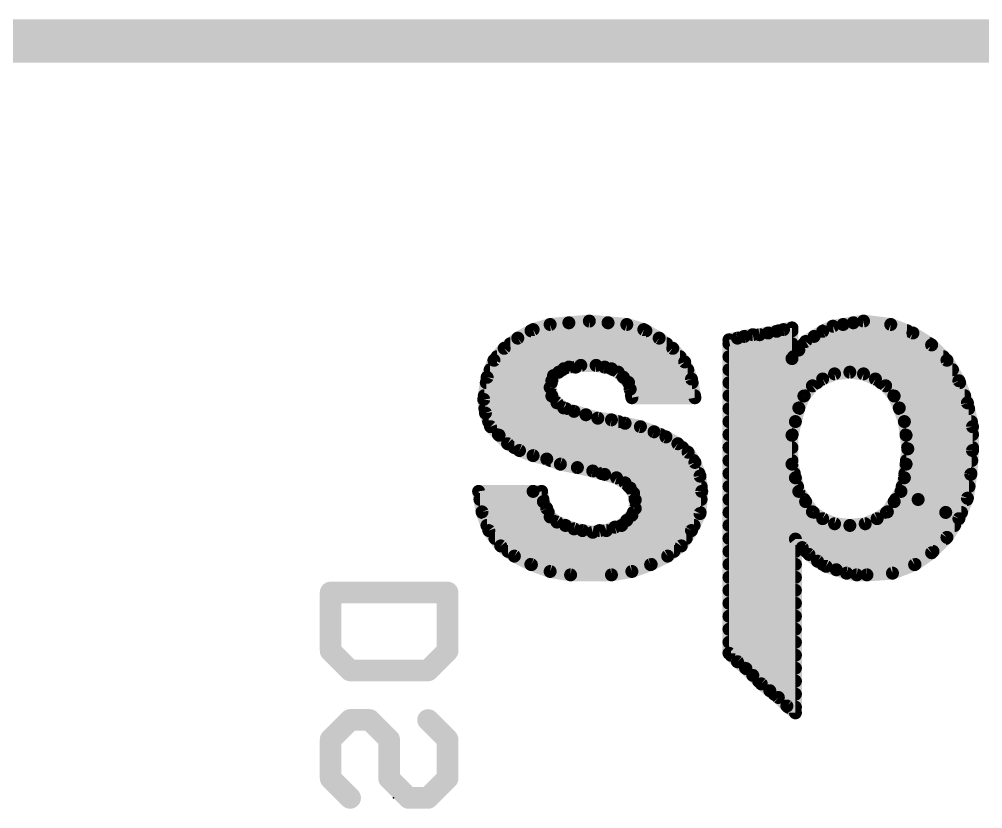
# Model space of a CAD drawing. Extents: x -37 to 70, y -9 to 26.
# Drawn here: x 30.19 to 35.85, y 20.89 to 25.53 of the extents above; entities that cross this region are included whole.
import ezdxf

# ---------------------------------------------------------------- set-up
doc = ezdxf.new("R2010")
doc.units = 0
for name, color, linetype in [('1', 12, 'CONTINUOUS'), ('16', 132, 'CONTINUOUS'), ('20', 53, 'CONTINUOUS'), ('21', 41, 'CONTINUOUS'), ('22', 40, 'CONTINUOUS'), ('23', 53, 'CONTINUOUS')]:
    doc.layers.add(name, color=color, linetype=linetype)

msp = doc.modelspace()

# ---------------------------------------------------------------- linework, layer by layer
at = {"layer": '1', "const_width": 0.254}
msp.add_lwpolyline([(0, 25.4), (44.45, 25.4)], dxfattribs=at)
at = {"layer": '16', "const_width": 0.254}
msp.add_lwpolyline([(0, 25.4), (44.45, 25.4)], dxfattribs=at)
at = {"layer": '20', "const_width": 0.2032}
msp.add_lwpolyline([(0, 25.4), (44.45, 25.4)], dxfattribs=at)
at = {"layer": '21', "const_width": 0.0762}
for points in [[(33.205, 23.705), (33.305, 23.735)], [(33.305, 23.735), (33.415, 23.745)], [(33.415, 23.745), (33.535, 23.755)], [(33.535, 23.755), (33.645, 23.745)], [(33.645, 23.745), (33.755, 23.735)], [(33.755, 23.735), (33.855, 23.705)], [(34.905, 23.695), (34.965, 23.725)], [(34.965, 23.725), (35.025, 23.735)], [(35.025, 23.735), (35.085, 23.745)], [(35.085, 23.745), (35.145, 23.755)], [(35.145, 23.755), (35.305, 23.735)], [(35.305, 23.735), (35.435, 23.685)], [(33.115, 23.655), (33.205, 23.705)], [(33.1928, 23.6982), (33.8672, 23.6982)], [(33.855, 23.705), (33.945, 23.655)], [(34.445, 23.665), (34.495, 23.675)], [(34.495, 23.675), (34.535, 23.675)], [(34.535, 23.675), (34.585, 23.685)], [(34.585, 23.685), (34.635, 23.695)], [(34.635, 23.695), (34.675, 23.705)], [(34.6478, 23.6982), (34.725, 23.6982)], [(34.675, 23.705), (34.725, 23.715)], [(34.725, 23.715), (34.725, 23.535)], [(34.855, 23.665), (34.905, 23.695)], [(34.9114, 23.6982), (35.4007, 23.6982)], [(35.435, 23.685), (35.545, 23.615)], [(33.035, 23.595), (33.115, 23.655)], [(33.071, 23.622), (33.989, 23.622)], [(33.945, 23.655), (34.025, 23.595)], [(34.355, 23.645), (34.405, 23.655)], [(34.355, 21.805), (34.355, 23.645)], [(34.355, 23.622), (34.725, 23.622)], [(34.405, 23.655), (34.445, 23.665)], [(34.765, 23.585), (34.805, 23.635)], [(34.7946, 23.622), (35.534, 23.622)], [(34.805, 23.635), (34.855, 23.665)], [(35.545, 23.615), (35.635, 23.525)], [(32.975, 23.525), (33.035, 23.595)], [(34.025, 23.595), (34.095, 23.515)], [(34.725, 23.535), (34.765, 23.585)], [(32.935, 23.425), (32.975, 23.525)], [(32.9928, 23.5458), (34.068, 23.5458)], [(34.095, 23.515), (34.135, 23.415)], [(34.355, 23.5458), (34.725, 23.5458)], [(34.7336, 23.5458), (35.6142, 23.5458)], [(35.635, 23.525), (35.705, 23.405)], [(32.9528, 23.4696), (33.3769, 23.4696)], [(33.355, 23.455), (33.325, 23.435)], [(33.385, 23.475), (33.355, 23.455)], [(33.415, 23.485), (33.385, 23.475)], [(33.455, 23.485), (33.415, 23.485)], [(33.485, 23.495), (33.455, 23.485)], [(33.575, 23.495), (33.485, 23.495)], [(33.625, 23.485), (33.575, 23.495)], [(33.665, 23.475), (33.625, 23.485)], [(33.705, 23.455), (33.665, 23.475)], [(33.6758, 23.4696), (34.1132, 23.4696)], [(33.735, 23.425), (33.705, 23.455)], [(34.355, 23.4696), (35.6673, 23.4696)], [(34.975, 23.445), (34.905, 23.415)], [(35.065, 23.455), (34.975, 23.445)], [(35.145, 23.445), (35.065, 23.455)], [(35.215, 23.415), (35.145, 23.445)], [(32.915, 23.295), (32.935, 23.425)], [(32.9301, 23.3934), (33.3121, 23.3934)], [(33.315, 23.405), (33.305, 23.365)], [(33.325, 23.435), (33.315, 23.405)], [(33.765, 23.395), (33.735, 23.425)], [(33.775, 23.355), (33.765, 23.395)], [(33.7654, 23.3934), (34.1389, 23.3934)], [(34.135, 23.415), (34.155, 23.305)], [(34.355, 23.3934), (34.8726, 23.3934)], [(34.905, 23.415), (34.845, 23.375)], [(35.275, 23.375), (35.215, 23.415)], [(35.2474, 23.3934), (35.7095, 23.3934)], [(35.705, 23.405), (35.755, 23.275)], [(33.305, 23.365), (33.315, 23.315)], [(33.785, 23.305), (33.775, 23.355)], [(34.845, 23.375), (34.795, 23.315)], [(35.325, 23.315), (35.275, 23.375)], [(32.925, 23.215), (32.915, 23.295)], [(32.9184, 23.3172), (33.3146, 23.3172)], [(33.315, 23.315), (33.345, 23.275)], [(33.345, 23.275), (33.385, 23.245)], [(33.7826, 23.3172), (34.1528, 23.3172)], [(34.155, 23.305), (33.785, 23.305)], [(34.355, 23.3172), (34.7968, 23.3172)], [(34.795, 23.315), (34.765, 23.245)], [(35.3232, 23.3172), (35.7388, 23.3172)], [(35.355, 23.245), (35.325, 23.315)], [(35.755, 23.275), (35.785, 23.135)], [(32.9218, 23.241), (33.397, 23.241)], [(32.955, 23.135), (32.925, 23.215)], [(33.385, 23.245), (33.445, 23.225)], [(33.445, 23.225), (33.515, 23.205)], [(34.355, 23.241), (34.764, 23.241)], [(34.765, 23.245), (34.745, 23.165)], [(35.385, 23.165), (35.355, 23.245)], [(35.3565, 23.241), (35.7623, 23.241)], [(32.9438, 23.1648), (33.7058, 23.1648)], [(33.515, 23.205), (33.585, 23.185)], [(33.585, 23.185), (33.665, 23.175)], [(33.665, 23.175), (33.745, 23.155)], [(34.355, 23.1648), (34.745, 23.1648)], [(34.745, 23.165), (34.725, 23.085)], [(35.395, 23.085), (35.385, 23.165)], [(35.385, 23.1648), (35.7786, 23.1648)], [(33.005, 23.085), (32.955, 23.135)], [(33.745, 23.155), (33.835, 23.135)], [(33.835, 23.135), (33.915, 23.105)], [(33.915, 23.105), (33.985, 23.075)], [(35.785, 23.135), (35.785, 22.995)], [(33.0014, 23.0886), (33.9533, 23.0886)], [(33.055, 23.035), (33.005, 23.085)], [(33.985, 23.075), (34.055, 23.035)], [(34.355, 23.0886), (34.7259, 23.0886)], [(34.725, 23.085), (34.725, 22.915)], [(35.3946, 23.0886), (35.785, 23.0886)], [(35.405, 23.005), (35.395, 23.085)], [(33.125, 22.995), (33.055, 23.035)], [(33.0945, 23.0124), (34.0821, 23.0124)], [(33.205, 22.965), (33.125, 22.995)], [(34.055, 23.035), (34.115, 22.985)], [(34.355, 23.0124), (34.725, 23.0124)], [(35.395, 22.915), (35.405, 23.005)], [(35.4041, 23.0124), (35.785, 23.0124)], [(35.405, 23.005), (35.785, 22.995)], [(35.785, 22.995), (35.405, 23.005)], [(35.785, 22.995), (35.775, 22.855)], [(33.285, 22.945), (33.205, 22.965)], [(33.365, 22.915), (33.285, 22.945)], [(33.3085, 22.9362), (34.1475, 22.9362)], [(34.115, 22.985), (34.155, 22.925)], [(34.355, 22.9362), (34.725, 22.9362)], [(35.3974, 22.9362), (35.7808, 22.9362)], [(33.465, 22.895), (33.365, 22.915)], [(33.555, 22.875), (33.465, 22.895)], [(33.625, 22.855), (33.555, 22.875)], [(34.155, 22.925), (34.185, 22.845)], [(34.725, 22.915), (34.745, 22.835)], [(35.385, 22.835), (35.395, 22.915)], [(33.6075, 22.86), (34.1794, 22.86)], [(33.695, 22.835), (33.625, 22.855)], [(33.745, 22.805), (33.695, 22.835)], [(34.185, 22.845), (34.195, 22.755)], [(34.355, 22.86), (34.7388, 22.86)], [(34.745, 22.835), (34.765, 22.755)], [(35.365, 22.755), (35.385, 22.835)], [(35.3881, 22.86), (35.7754, 22.86)], [(35.775, 22.855), (35.755, 22.715)], [(33.775, 22.775), (33.745, 22.805)], [(33.7662, 22.7838), (34.1918, 22.7838)], [(33.795, 22.745), (33.775, 22.775)], [(34.355, 22.7838), (34.7578, 22.7838)], [(35.3722, 22.7838), (35.7648, 22.7838)], [(32.905, 22.635), (32.885, 22.755)], [(32.885, 22.755), (33.205, 22.755)], [(32.8929, 22.7076), (33.2629, 22.7076)], [(33.205, 22.755), (33.255, 22.755)], [(33.255, 22.755), (33.265, 22.695)], [(33.805, 22.705), (33.795, 22.745)], [(33.8043, 22.7076), (34.1914, 22.7076)], [(33.805, 22.655), (33.805, 22.705)], [(34.195, 22.755), (34.185, 22.625)], [(34.355, 22.7076), (34.7966, 22.7076)], [(34.765, 22.755), (34.805, 22.695)], [(35.325, 22.695), (35.365, 22.755)], [(35.3334, 22.7076), (35.4657, 22.7076)], [(35.705, 22.595), (35.365, 22.755)], [(35.365, 22.755), (35.705, 22.595)], [(35.4657, 22.7076), (35.7519, 22.7076)], [(35.755, 22.715), (35.705, 22.595)], [(33.265, 22.695), (33.285, 22.655)], [(33.285, 22.655), (33.305, 22.605)], [(33.785, 22.615), (33.805, 22.655)], [(34.805, 22.695), (34.845, 22.635)], [(35.285, 22.635), (35.325, 22.695)], [(32.945, 22.525), (32.905, 22.635)], [(32.9063, 22.6314), (33.2944, 22.6314)], [(33.305, 22.605), (33.345, 22.575)], [(33.755, 22.585), (33.785, 22.615)], [(33.7932, 22.6314), (34.1855, 22.6314)], [(34.185, 22.625), (34.135, 22.525)], [(34.355, 22.6314), (34.8504, 22.6314)], [(34.845, 22.635), (34.905, 22.595)], [(34.905, 22.595), (34.975, 22.565)], [(35.155, 22.565), (35.225, 22.595)], [(35.225, 22.595), (35.285, 22.635)], [(35.2796, 22.6314), (35.6277, 22.6314)], [(35.6277, 22.6314), (35.7202, 22.6314)], [(35.705, 22.595), (35.635, 22.485)], [(32.934, 22.5552), (33.3945, 22.5552)], [(33.345, 22.575), (33.395, 22.555)], [(33.395, 22.555), (33.445, 22.535)], [(33.445, 22.535), (33.495, 22.525)], [(33.635, 22.525), (33.685, 22.545)], [(33.685, 22.545), (33.725, 22.555)], [(33.725, 22.555), (33.755, 22.585)], [(33.7252, 22.5552), (34.1501, 22.5552)], [(34.355, 22.5552), (35.0632, 22.5552)], [(34.975, 22.565), (35.065, 22.555)], [(35.065, 22.555), (35.155, 22.565)], [(35.0668, 22.5552), (35.6797, 22.5552)], [(33.015, 22.435), (32.945, 22.525)], [(32.9808, 22.479), (34.1043, 22.479)], [(33.495, 22.525), (33.555, 22.515)], [(33.555, 22.515), (33.595, 22.525)], [(33.595, 22.525), (33.635, 22.525)], [(34.135, 22.525), (34.075, 22.435)], [(34.355, 22.479), (35.629, 22.479)], [(35.635, 22.485), (35.545, 22.395)], [(33.095, 22.375), (33.015, 22.435)], [(34.075, 22.435), (33.995, 22.375)], [(34.785, 22.425), (34.745, 22.475)], [(34.745, 22.475), (34.745, 21.455)], [(34.825, 22.385), (34.785, 22.425)], [(33.0579, 22.4028), (34.0321, 22.4028)], [(33.195, 22.325), (33.095, 22.375)], [(33.995, 22.375), (33.895, 22.325)], [(34.355, 22.4028), (34.745, 22.4028)], [(34.8072, 22.4028), (35.5528, 22.4028)], [(34.875, 22.345), (34.825, 22.385)], [(35.545, 22.395), (35.445, 22.325)], [(33.1918, 22.3266), (33.8982, 22.3266)], [(33.305, 22.285), (33.195, 22.325)], [(33.895, 22.325), (33.785, 22.285)], [(34.355, 22.3266), (34.745, 22.3266)], [(34.925, 22.315), (34.875, 22.345)], [(34.9057, 22.3266), (35.4473, 22.3266)], [(34.985, 22.295), (34.925, 22.315)], [(35.445, 22.325), (35.315, 22.275)], [(33.425, 22.265), (33.305, 22.285)], [(33.665, 22.265), (33.425, 22.265)], [(33.785, 22.285), (33.665, 22.265)], [(35.045, 22.275), (34.985, 22.295)], [(35.105, 22.265), (35.045, 22.275)], [(35.165, 22.265), (35.105, 22.265)], [(35.315, 22.275), (35.165, 22.265)], [(34.355, 22.2504), (34.745, 22.2504)], [(34.355, 22.1742), (34.745, 22.1742)], [(34.355, 22.098), (34.745, 22.098)], [(34.355, 22.0218), (34.745, 22.0218)], [(34.355, 21.9456), (34.745, 21.9456)], [(34.355, 21.8694), (34.745, 21.8694)], [(34.405, 21.755), (34.355, 21.805)], [(34.3668, 21.7932), (34.745, 21.7932)], [(34.455, 21.715), (34.405, 21.755)], [(34.4525, 21.717), (34.745, 21.717)], [(34.495, 21.675), (34.455, 21.715)], [(34.545, 21.625), (34.495, 21.675)], [(34.5292, 21.6408), (34.745, 21.6408)], [(34.595, 21.585), (34.545, 21.625)], [(34.645, 21.545), (34.595, 21.585)], [(34.6205, 21.5646), (34.745, 21.5646)], [(34.695, 21.495), (34.645, 21.545)], [(34.745, 21.455), (34.695, 21.495)], [(34.7033, 21.4884), (34.745, 21.4884)]]:
    msp.add_lwpolyline(points, dxfattribs=at)
at = {"layer": '21', "const_width": 0.0381}
for points in [[(33.3033, 23.754, 1), (33.3067, 23.716)], [(33.3105, 23.7168, 1), (33.2995, 23.7532)], [(33.4134, 23.764, 1), (33.4166, 23.726)], [(33.4167, 23.726, 1), (33.4133, 23.764)], [(33.5367, 23.774, 1), (33.5333, 23.736)], [(33.5366, 23.736, 1), (33.5334, 23.774)], [(33.6467, 23.764, 1), (33.6433, 23.726)], [(33.6433, 23.726, 1), (33.6467, 23.764)], [(33.7605, 23.7532, 1), (33.7495, 23.7168)], [(33.7533, 23.716, 1), (33.7567, 23.754)], [(34.9619, 23.7438, 1), (34.9681, 23.7062)], [(34.9735, 23.708, 1), (34.9565, 23.742)], [(35.0219, 23.7538, 1), (35.0281, 23.7162)], [(35.0281, 23.7162, 1), (35.0219, 23.7538)], [(35.0819, 23.7638, 1), (35.0881, 23.7262)], [(35.0881, 23.7262, 1), (35.0819, 23.7638)], [(35.1474, 23.7739, 1), (35.1426, 23.7361)], [(35.1481, 23.7362, 1), (35.1419, 23.7738)], [(35.3118, 23.7528, 1), (35.2982, 23.7172)], [(35.3026, 23.7161, 1), (35.3074, 23.7539)], [(33.1928, 23.7172, 1), (33.1928, 23.6791)], [(33.1995, 23.7232, 1), (33.2105, 23.6868)], [(33.2143, 23.6883, 1), (33.1957, 23.7217)], [(33.8643, 23.7217, 1), (33.8457, 23.6883)], [(33.8495, 23.6868, 1), (33.8605, 23.7232)], [(33.8672, 23.6791, 1), (33.8672, 23.7172)], [(34.495, 23.6941, 1), (34.495, 23.656)], [(34.4987, 23.6563, 1), (34.4913, 23.6937)], [(34.5313, 23.6937, 1), (34.5387, 23.6563)], [(34.535, 23.656, 1), (34.535, 23.6941)], [(34.5813, 23.7037, 1), (34.5887, 23.6663)], [(34.5887, 23.6663, 1), (34.5813, 23.7037)], [(34.6304, 23.7135, 1), (34.6396, 23.6765)], [(34.6478, 23.7172, 1), (34.6478, 23.6791)], [(34.6387, 23.6763, 1), (34.6313, 23.7137)], [(34.6713, 23.7237, 1), (34.6787, 23.6863)], [(34.6796, 23.6865, 1), (34.6704, 23.7235)], [(34.7441, 23.715, 1), (34.706, 23.715)], [(34.7287, 23.6963, 1), (34.7213, 23.7337)], [(34.725, 23.6791, 1), (34.725, 23.7172)], [(34.8965, 23.712, 1), (34.9135, 23.678)], [(34.9114, 23.7172, 1), (34.9114, 23.6791)], [(34.9148, 23.6787, 1), (34.8952, 23.7113)], [(35.4007, 23.6791, 1), (35.4007, 23.7172)], [(35.4452, 23.7011, 1), (35.4248, 23.6689)], [(35.4282, 23.6672, 1), (35.4418, 23.7028)], [(33.071, 23.641, 1), (33.071, 23.6029)], [(33.1057, 23.6717, 1), (33.1243, 23.6383)], [(33.1264, 23.6398, 1), (33.1036, 23.6702)], [(33.9564, 23.6702, 1), (33.9336, 23.6398)], [(33.9357, 23.6383, 1), (33.9543, 23.6717)], [(33.989, 23.6029, 1), (33.989, 23.641)], [(34.3741, 23.645, 1), (34.336, 23.645)], [(34.3513, 23.6637, 1), (34.3587, 23.6263)], [(34.355, 23.641, 1), (34.355, 23.6029)], [(34.4004, 23.6735, 1), (34.4096, 23.6365)], [(34.4087, 23.6363, 1), (34.4013, 23.6737)], [(34.4413, 23.6837, 1), (34.4487, 23.6463)], [(34.4496, 23.6465, 1), (34.4404, 23.6835)], [(34.725, 23.6029, 1), (34.725, 23.641)], [(34.7946, 23.641, 1), (34.7946, 23.6029)], [(34.7952, 23.6513, 1), (34.8148, 23.6187)], [(34.8199, 23.6231, 1), (34.7901, 23.6469)], [(34.8452, 23.6813, 1), (34.8648, 23.6487)], [(34.8648, 23.6487, 1), (34.8452, 23.6813)], [(35.5585, 23.6285, 1), (35.5315, 23.6015)], [(35.534, 23.6029, 1), (35.534, 23.641)], [(35.5348, 23.5989, 1), (35.5552, 23.6311)], [(33.0236, 23.6102, 1), (33.0464, 23.5798)], [(33.0495, 23.5826, 1), (33.0205, 23.6074)], [(34.0393, 23.6075, 1), (34.0107, 23.5825)], [(34.0136, 23.5798, 1), (34.0364, 23.6102)], [(34.7501, 23.5969, 1), (34.7799, 23.5731)], [(34.7799, 23.5731, 1), (34.7501, 23.5969)], [(32.9605, 23.5374, 1), (32.9895, 23.5126)], [(32.9927, 23.5179, 1), (32.9573, 23.5321)], [(32.9928, 23.5648, 1), (32.9928, 23.5267)], [(34.068, 23.5267, 1), (34.068, 23.5648)], [(34.1127, 23.5221, 1), (34.0773, 23.5079)], [(34.0807, 23.5025, 1), (34.1093, 23.5275)], [(34.355, 23.5648, 1), (34.355, 23.5267)], [(34.7101, 23.5469, 1), (34.7399, 23.5231)], [(34.706, 23.535, 1), (34.7441, 23.535)], [(34.7336, 23.5648, 1), (34.7336, 23.5267)], [(34.725, 23.5267, 1), (34.725, 23.5648)], [(35.6142, 23.5267, 1), (35.6142, 23.5648)], [(35.6515, 23.5346, 1), (35.6185, 23.5154)], [(35.6215, 23.5115, 1), (35.6485, 23.5385)], [(32.9528, 23.4886, 1), (32.9528, 23.4505)], [(33.3444, 23.4709, 1), (33.3656, 23.4391)], [(33.3656, 23.4391, 1), (33.3444, 23.4709)], [(33.379, 23.4931, 1), (33.391, 23.4569)], [(33.3956, 23.4591, 1), (33.3744, 23.4909)], [(33.3769, 23.4505, 1), (33.3769, 23.4886)], [(33.415, 23.504, 1), (33.415, 23.4659)], [(33.421, 23.4669, 1), (33.409, 23.5031)], [(33.449, 23.5031, 1), (33.461, 23.4669)], [(33.455, 23.4659, 1), (33.455, 23.504)], [(33.485, 23.5141, 1), (33.485, 23.476)], [(33.491, 23.4769, 1), (33.479, 23.5131)], [(33.5787, 23.5137, 1), (33.5713, 23.4763)], [(33.575, 23.476, 1), (33.575, 23.5141)], [(33.6296, 23.5035, 1), (33.6204, 23.4665)], [(33.6213, 23.4663, 1), (33.6287, 23.5037)], [(33.6735, 23.492, 1), (33.6565, 23.458)], [(33.6758, 23.4886, 1), (33.6758, 23.4505)], [(33.6604, 23.4565, 1), (33.6696, 23.4935)], [(33.7185, 23.4685, 1), (33.6915, 23.4415)], [(33.6965, 23.438, 1), (33.7135, 23.472)], [(34.1132, 23.4505, 1), (34.1132, 23.4886)], [(34.355, 23.4886, 1), (34.355, 23.4505)], [(34.9729, 23.4639, 1), (34.9771, 23.4261)], [(34.9825, 23.4275, 1), (34.9675, 23.4625)], [(35.0674, 23.4739, 1), (35.0626, 23.4361)], [(35.0671, 23.4361, 1), (35.0629, 23.4739)], [(35.1525, 23.4625, 1), (35.1375, 23.4275)], [(35.1426, 23.4261, 1), (35.1474, 23.4639)], [(35.6673, 23.4505, 1), (35.6673, 23.4886)], [(32.9301, 23.4124, 1), (32.9301, 23.3743)], [(32.9173, 23.4321, 1), (32.9527, 23.4179)], [(32.9538, 23.4221, 1), (32.9162, 23.4279)], [(33.2969, 23.411, 1), (33.3331, 23.399)], [(33.3335, 23.4004, 1), (33.2965, 23.4096)], [(33.3144, 23.4509, 1), (33.3356, 23.4191)], [(33.3431, 23.429, 1), (33.3069, 23.441)], [(33.3121, 23.3743, 1), (33.3121, 23.4124)], [(33.7485, 23.4385, 1), (33.7215, 23.4115)], [(33.7215, 23.4115, 1), (33.7485, 23.4385)], [(33.7835, 23.3996, 1), (33.7465, 23.3904)], [(33.7654, 23.4124, 1), (33.7654, 23.3743)], [(33.7515, 23.3815, 1), (33.7785, 23.4085)], [(34.1537, 23.4184, 1), (34.1163, 23.4116)], [(34.1173, 23.4079, 1), (34.1527, 23.4221)], [(34.1389, 23.3743, 1), (34.1389, 23.4124)], [(34.355, 23.4124, 1), (34.355, 23.3743)], [(34.8726, 23.3743, 1), (34.8726, 23.4124)], [(34.8975, 23.4325, 1), (34.9125, 23.3975)], [(34.9156, 23.3991, 1), (34.8944, 23.4309)], [(35.2256, 23.4309, 1), (35.2044, 23.3991)], [(35.2075, 23.3975, 1), (35.2225, 23.4325)], [(35.2474, 23.4124, 1), (35.2474, 23.3743)], [(35.7228, 23.4118, 1), (35.6872, 23.3982)], [(35.6885, 23.3954, 1), (35.7215, 23.4146)], [(35.7095, 23.3743, 1), (35.7095, 23.4124)], [(33.3237, 23.3687, 1), (33.2863, 23.3613)], [(33.2865, 23.3696, 1), (33.3235, 23.3604)], [(33.7937, 23.3587, 1), (33.7563, 23.3513)], [(33.7565, 23.3504, 1), (33.7935, 23.3596)], [(34.8344, 23.3909, 1), (34.8556, 23.3591)], [(34.8596, 23.3628, 1), (34.8304, 23.3872)], [(35.2896, 23.3872, 1), (35.2604, 23.3628)], [(35.2644, 23.3591, 1), (35.2856, 23.3909)], [(32.9339, 23.2974, 1), (32.8961, 23.2926)], [(32.8962, 23.2979, 1), (32.9338, 23.2921)], [(32.9184, 23.3362, 1), (32.9184, 23.2981)], [(33.3302, 23.3264, 1), (33.2998, 23.3036)], [(33.2963, 23.3113, 1), (33.3337, 23.3187)], [(33.3146, 23.2981, 1), (33.3146, 23.3362)], [(33.3564, 23.2902, 1), (33.3336, 23.2598)], [(33.7826, 23.3362, 1), (33.7826, 23.2981)], [(33.785, 23.324, 1), (33.785, 23.2859)], [(33.7663, 23.3013, 1), (33.8037, 23.3087)], [(34.1363, 23.3016, 1), (34.1737, 23.3084)], [(34.1528, 23.2981, 1), (34.1528, 23.3362)], [(34.155, 23.2859, 1), (34.155, 23.324)], [(34.355, 23.3362, 1), (34.355, 23.2981)], [(34.7804, 23.3272, 1), (34.8096, 23.3028)], [(34.8125, 23.3075, 1), (34.7775, 23.3225)], [(34.7968, 23.2981, 1), (34.7968, 23.3362)], [(35.3232, 23.3362, 1), (35.3232, 23.2981)], [(35.3425, 23.3225, 1), (35.3075, 23.3075)], [(35.3104, 23.3028, 1), (35.3396, 23.3272)], [(35.7736, 23.279, 1), (35.7364, 23.271)], [(35.7388, 23.2981, 1), (35.7388, 23.3362)], [(32.9218, 23.26, 1), (32.9218, 23.2219)], [(32.9428, 23.2217, 1), (32.9072, 23.2083)], [(33.3298, 23.2636, 1), (33.3602, 23.2864)], [(33.391, 23.2631, 1), (33.379, 23.2269)], [(33.3736, 23.2298, 1), (33.3964, 23.2602)], [(33.397, 23.2219, 1), (33.397, 23.26)], [(33.4502, 23.2433, 1), (33.4398, 23.2067)], [(33.439, 23.2069, 1), (33.451, 23.2431)], [(34.355, 23.26, 1), (34.355, 23.2219)], [(34.7475, 23.2525, 1), (34.7825, 23.2375)], [(34.7835, 23.2404, 1), (34.7465, 23.2496)], [(34.764, 23.2219, 1), (34.764, 23.26)], [(35.3728, 23.2517, 1), (35.3372, 23.2383)], [(35.3565, 23.26, 1), (35.3565, 23.2219)], [(35.3375, 23.2375, 1), (35.3725, 23.2525)], [(35.7372, 23.2682, 1), (35.7728, 23.2818)], [(35.7623, 23.2219, 1), (35.7623, 23.26)], [(32.9061, 23.2126, 1), (32.9439, 23.2174)], [(32.9438, 23.1838, 1), (32.9438, 23.1457)], [(33.5202, 23.2233, 1), (33.5098, 23.1867)], [(33.5098, 23.1867, 1), (33.5202, 23.2233)], [(33.5874, 23.2039, 1), (33.5826, 23.1661)], [(33.5798, 23.1667, 1), (33.5902, 23.2033)], [(33.6696, 23.1935, 1), (33.6604, 23.1565)], [(33.6626, 23.1561, 1), (33.6674, 23.1939)], [(33.7058, 23.1457, 1), (33.7058, 23.1838)], [(34.355, 23.1838, 1), (34.355, 23.1457)], [(34.7635, 23.1604, 1), (34.7265, 23.1696)], [(34.745, 23.1457, 1), (34.745, 23.1838)], [(35.4039, 23.1674, 1), (35.3661, 23.1626)], [(35.385, 23.1838, 1), (35.385, 23.1457)], [(35.7786, 23.1457, 1), (35.7786, 23.1838)], [(32.9685, 23.1485, 1), (32.9415, 23.1215)], [(32.9372, 23.1283, 1), (32.9728, 23.1417)], [(33.7491, 23.1736, 1), (33.7409, 23.1364)], [(33.7404, 23.1365, 1), (33.7496, 23.1735)], [(33.8417, 23.1528, 1), (33.8283, 23.1172)], [(33.8309, 23.1164, 1), (33.8391, 23.1536)], [(33.9225, 23.1225, 1), (33.9075, 23.0875)], [(33.9083, 23.0872, 1), (33.9217, 23.1228)], [(34.7265, 23.1696, 1), (34.7635, 23.1604)], [(35.3672, 23.1583, 1), (35.4028, 23.1717)], [(35.8041, 23.135, 1), (35.766, 23.135)], [(35.7664, 23.131, 1), (35.8036, 23.139)], [(33.0014, 23.1076, 1), (33.0014, 23.0695)], [(33.0185, 23.0985, 1), (32.9915, 23.0715)], [(32.9915, 23.0715, 1), (33.0185, 23.0985)], [(33.9533, 23.0695, 1), (33.9533, 23.1076)], [(33.9945, 23.0915, 1), (33.9755, 23.0585)], [(33.9775, 23.0575, 1), (33.9925, 23.0925)], [(34.355, 23.1076, 1), (34.355, 23.0695)], [(34.7065, 23.0896, 1), (34.7435, 23.0804)], [(34.7441, 23.085, 1), (34.706, 23.085)], [(34.7259, 23.0695, 1), (34.7259, 23.1076)], [(35.3946, 23.1076, 1), (35.3946, 23.0695)], [(35.4139, 23.0874, 1), (35.3761, 23.0826)], [(35.3761, 23.0826, 1), (35.4139, 23.0874)], [(35.785, 23.0695, 1), (35.785, 23.1076)], [(33.0645, 23.0515, 1), (33.0455, 23.0185)], [(33.0415, 23.0215, 1), (33.0685, 23.0485)], [(33.0945, 23.0314, 1), (33.0945, 22.9933)], [(33.1317, 23.0128, 1), (33.1183, 22.9772)], [(33.1155, 22.9785, 1), (33.1345, 23.0115)], [(34.0672, 23.0496, 1), (34.0428, 23.0204)], [(34.0455, 23.0185, 1), (34.0645, 23.0515)], [(34.0821, 22.9933, 1), (34.0821, 23.0314)], [(34.355, 23.0314, 1), (34.355, 22.9933)], [(34.725, 22.9933, 1), (34.725, 23.0314)], [(35.4041, 23.0314, 1), (35.4041, 22.9933)], [(35.4055, 23.024, 1), (35.4045, 22.986)], [(35.4055, 23.024, 1), (35.4045, 22.986)], [(35.4239, 23.0029, 1), (35.3861, 23.0071)], [(35.3861, 23.0026, 1), (35.4239, 23.0074)], [(35.804, 22.9936, 1), (35.766, 22.9964)], [(35.7845, 22.976, 1), (35.7855, 23.014)], [(35.7845, 22.976, 1), (35.7855, 23.014)], [(35.785, 22.9933, 1), (35.785, 23.0314)], [(33.2096, 22.9835, 1), (33.2004, 22.9465)], [(33.1983, 22.9472, 1), (33.2117, 22.9828)], [(33.2917, 22.9628, 1), (33.2783, 22.9272)], [(33.2804, 22.9265, 1), (33.2896, 22.9635)], [(33.3085, 22.9552, 1), (33.3085, 22.9171)], [(34.1309, 22.9956, 1), (34.0991, 22.9744)], [(34.1028, 22.9704, 1), (34.1272, 22.9996)], [(34.1475, 22.9171, 1), (34.1475, 22.9552)], [(34.355, 22.9552, 1), (34.355, 22.9171)], [(34.725, 22.9171, 1), (34.725, 22.9552)], [(35.3974, 22.9552, 1), (35.3974, 22.9171)], [(35.766, 22.995, 1), (35.8041, 22.995)], [(35.7808, 22.9171, 1), (35.7808, 22.9552)], [(33.3687, 22.9337, 1), (33.3613, 22.8963)], [(33.3583, 22.8972, 1), (33.3717, 22.9328)], [(33.4691, 22.9136, 1), (33.4609, 22.8764)], [(33.4613, 22.8763, 1), (33.4687, 22.9137)], [(33.5602, 22.8933, 1), (33.5498, 22.8567)], [(33.5509, 22.8564, 1), (33.5591, 22.8936)], [(34.1728, 22.9317, 1), (34.1372, 22.9183)], [(34.1391, 22.9144, 1), (34.1709, 22.9356)], [(34.7435, 22.9196, 1), (34.7065, 22.9104)], [(34.706, 22.915, 1), (34.7441, 22.915)], [(35.3761, 22.9171, 1), (35.4139, 22.9129)], [(35.4139, 22.9126, 1), (35.3761, 22.9174)], [(33.6075, 22.879, 1), (33.6075, 22.8409)], [(33.6302, 22.8733, 1), (33.6198, 22.8367)], [(33.6198, 22.8367, 1), (33.6302, 22.8733)], [(33.7048, 22.8513, 1), (33.6852, 22.8187)], [(33.6898, 22.8167, 1), (33.7002, 22.8533)], [(34.2039, 22.8471, 1), (34.1661, 22.8429)], [(34.1672, 22.8383, 1), (34.2028, 22.8517)], [(34.1794, 22.8409, 1), (34.1794, 22.879)], [(34.355, 22.879, 1), (34.355, 22.8409)], [(34.7635, 22.8396, 1), (34.7265, 22.8304)], [(34.7265, 22.8304, 1), (34.7635, 22.8396)], [(34.7388, 22.8409, 1), (34.7388, 22.879)], [(35.3661, 22.8374, 1), (35.4039, 22.8326)], [(35.4035, 22.8304, 1), (35.3665, 22.8396)], [(35.3881, 22.879, 1), (35.3881, 22.8409)], [(35.756, 22.8564, 1), (35.794, 22.8536)], [(35.7939, 22.8523, 1), (35.7561, 22.8577)], [(35.7754, 22.8409, 1), (35.7754, 22.879)], [(33.7585, 22.8185, 1), (33.7315, 22.7915)], [(33.7352, 22.7887, 1), (33.7548, 22.8213)], [(33.7662, 22.8028, 1), (33.7662, 22.7647)], [(33.7909, 22.7856, 1), (33.7591, 22.7644)], [(33.7615, 22.7615, 1), (33.7885, 22.7885)], [(34.1918, 22.7647, 1), (34.1918, 22.8028)], [(34.355, 22.8028, 1), (34.355, 22.7647)], [(34.7578, 22.7647, 1), (34.7578, 22.8028)], [(35.3722, 22.8028, 1), (35.3722, 22.7647)], [(35.7648, 22.7647, 1), (35.7648, 22.8028)], [(32.885, 22.7741, 1), (32.885, 22.736)], [(32.9038, 22.7581, 1), (32.8662, 22.7519)], [(32.8929, 22.7266, 1), (32.8929, 22.6885)], [(33.205, 22.7741, 1), (33.205, 22.736)], [(33.205, 22.736, 1), (33.205, 22.7741)], [(33.2738, 22.7581, 1), (33.2362, 22.7519)], [(33.255, 22.736, 1), (33.255, 22.7741)], [(33.2629, 22.6885, 1), (33.2629, 22.7266)], [(33.8135, 22.7496, 1), (33.7765, 22.7404)], [(33.7791, 22.7344, 1), (33.8109, 22.7556)], [(33.8043, 22.7266, 1), (33.8043, 22.6885)], [(33.824, 22.705, 1), (33.7859, 22.705)], [(34.214, 22.7535, 1), (34.176, 22.7565)], [(34.1761, 22.7529, 1), (34.2139, 22.7571)], [(34.1914, 22.6885, 1), (34.1914, 22.7266)], [(34.355, 22.7266, 1), (34.355, 22.6885)], [(34.7809, 22.7656, 1), (34.7491, 22.7444)], [(34.7465, 22.7504, 1), (34.7835, 22.7596)], [(34.7966, 22.6885, 1), (34.7966, 22.7266)], [(35.3334, 22.7266, 1), (35.3334, 22.6885)], [(35.3731, 22.7722, 1), (35.3569, 22.7378)], [(35.3731, 22.7722, 1), (35.3569, 22.7378)], [(35.3465, 22.7596, 1), (35.3835, 22.7504)], [(35.3809, 22.7444, 1), (35.3491, 22.7656)], [(35.4657, 22.7266, 1), (35.4657, 22.6885)], [(35.4657, 22.6885, 1), (35.4657, 22.7266)], [(35.7726, 22.7077, 1), (35.7374, 22.7223)], [(35.7519, 22.6885, 1), (35.7519, 22.7266)], [(33.282, 22.7035, 1), (33.248, 22.6865)], [(33.2462, 22.6919, 1), (33.2838, 22.6981)], [(33.3027, 22.6621, 1), (33.2673, 22.6479)], [(33.7865, 22.7004, 1), (33.8235, 22.7096)], [(33.822, 22.6465, 1), (33.788, 22.6635)], [(34.8209, 22.7056, 1), (34.7891, 22.6844)], [(34.7891, 22.6844, 1), (34.8209, 22.7056)], [(35.3091, 22.7056, 1), (35.3409, 22.6844)], [(35.3409, 22.6844, 1), (35.3091, 22.7056)], [(35.7361, 22.7177, 1), (35.7739, 22.7123)], [(32.9229, 22.6415, 1), (32.8871, 22.6285)], [(32.8862, 22.6319, 1), (32.9238, 22.6381)], [(32.9063, 22.6505, 1), (32.9063, 22.6124)], [(33.268, 22.6465, 1), (33.302, 22.6635)], [(33.3164, 22.6202, 1), (33.2936, 22.5898)], [(33.2873, 22.5979, 1), (33.3227, 22.6121)], [(33.2944, 22.6124, 1), (33.2944, 22.6505)], [(33.768, 22.6235, 1), (33.802, 22.6065)], [(33.7985, 22.6015, 1), (33.7715, 22.6285)], [(33.7932, 22.6505, 1), (33.7932, 22.6124)], [(33.7859, 22.655, 1), (33.824, 22.655)], [(34.166, 22.6265, 1), (34.204, 22.6235)], [(34.202, 22.6165, 1), (34.168, 22.6335)], [(34.1855, 22.6124, 1), (34.1855, 22.6505)], [(34.355, 22.6505, 1), (34.355, 22.6124)], [(34.8556, 22.6509, 1), (34.8344, 22.6191)], [(34.8291, 22.6244, 1), (34.8609, 22.6456)], [(34.8504, 22.6124, 1), (34.8504, 22.6505)], [(34.9125, 22.6125, 1), (34.8975, 22.5775)], [(34.8944, 22.5791, 1), (34.9156, 22.6109)], [(35.2144, 22.6109, 1), (35.2356, 22.5791)], [(35.2325, 22.5775, 1), (35.2175, 22.6125)], [(35.2796, 22.6505, 1), (35.2796, 22.6124)], [(35.2691, 22.6456, 1), (35.3009, 22.6244)], [(35.2956, 22.6191, 1), (35.2744, 22.6509)], [(35.6277, 22.6505, 1), (35.6277, 22.6124)], [(35.6277, 22.6124, 1), (35.6277, 22.6505)], [(35.7211, 22.5848, 1), (35.6889, 22.6052)], [(35.6969, 22.5778, 1), (35.7131, 22.6122)], [(35.6969, 22.5778, 1), (35.7131, 22.6122)], [(35.7202, 22.6124, 1), (35.7202, 22.6505)], [(32.934, 22.5743, 1), (32.934, 22.5362)], [(33.3521, 22.5927, 1), (33.3379, 22.5573)], [(33.3336, 22.5598, 1), (33.3564, 22.5902)], [(33.4021, 22.5727, 1), (33.3879, 22.5373)], [(33.3879, 22.5373, 1), (33.4021, 22.5727)], [(33.3945, 22.5362, 1), (33.3945, 22.5743)], [(33.4487, 22.5537, 1), (33.4413, 22.5163)], [(33.6804, 22.5635, 1), (33.6896, 22.5265)], [(33.6921, 22.5273, 1), (33.6779, 22.5627)], [(33.7115, 22.5685, 1), (33.7385, 22.5415)], [(33.7252, 22.5743, 1), (33.7252, 22.5362)], [(33.7296, 22.5365, 1), (33.7204, 22.5735)], [(33.7415, 22.5985, 1), (33.7685, 22.5715)], [(33.7685, 22.5715, 1), (33.7415, 22.5985)], [(34.1501, 22.5362, 1), (34.1501, 22.5743)], [(34.355, 22.5743, 1), (34.355, 22.5362)], [(34.9771, 22.5839, 1), (34.9729, 22.5461)], [(34.9675, 22.5475, 1), (34.9825, 22.5825)], [(35.0629, 22.5739, 1), (35.0671, 22.5361)], [(35.0668, 22.5743, 1), (35.0668, 22.5362)], [(35.0629, 22.5361, 1), (35.0671, 22.5739)], [(35.0632, 22.5362, 1), (35.0632, 22.5743)], [(35.1475, 22.5825, 1), (35.1625, 22.5475)], [(35.1571, 22.5461, 1), (35.1529, 22.5839)], [(35.6797, 22.5362, 1), (35.6797, 22.5743)], [(35.6874, 22.6023, 1), (35.7226, 22.5877)], [(32.96, 22.5367, 1), (32.93, 22.5133)], [(32.9271, 22.5185, 1), (32.9629, 22.5315)], [(32.9808, 22.4981, 1), (32.9808, 22.46)], [(33.4379, 22.5173, 1), (33.4521, 22.5527)], [(33.4981, 22.5438, 1), (33.4919, 22.5062)], [(33.4913, 22.5063, 1), (33.4987, 22.5437)], [(33.5504, 22.5335, 1), (33.5596, 22.4965)], [(33.5519, 22.4962, 1), (33.5581, 22.5338)], [(33.595, 22.5441, 1), (33.595, 22.506)], [(33.5996, 22.5065, 1), (33.5904, 22.5435)], [(33.6279, 22.5427, 1), (33.6421, 22.5073)], [(33.635, 22.506, 1), (33.635, 22.5441)], [(34.1043, 22.46, 1), (34.1043, 22.4981)], [(34.118, 22.5335, 1), (34.152, 22.5165)], [(34.1509, 22.5144, 1), (34.1191, 22.5356)], [(34.355, 22.4981, 1), (34.355, 22.46)], [(35.6485, 22.4715, 1), (35.6215, 22.4985)], [(35.629, 22.46, 1), (35.629, 22.4981)], [(33.0264, 22.4502, 1), (33.0036, 22.4198)], [(33, 22.4233, 1), (33.03, 22.4467)], [(34.0591, 22.4456, 1), (34.0909, 22.4244)], [(34.0864, 22.4198, 1), (34.0636, 22.4502)], [(34.7599, 22.4869, 1), (34.7301, 22.4631)], [(34.7641, 22.475, 1), (34.726, 22.475)], [(34.7985, 22.4385, 1), (34.7715, 22.4115)], [(35.6189, 22.4952, 1), (35.6511, 22.4748)], [(33.0579, 22.4219, 1), (33.0579, 22.3838)], [(33.1035, 22.392, 1), (33.0865, 22.358)], [(33.0836, 22.3598, 1), (33.1064, 22.3902)], [(33.9836, 22.3902, 1), (34.0064, 22.3598)], [(34.0035, 22.358, 1), (33.9865, 22.392)], [(34.0321, 22.3838, 1), (34.0321, 22.4219)], [(34.355, 22.4219, 1), (34.355, 22.3838)], [(34.745, 22.3838, 1), (34.745, 22.4219)], [(34.7701, 22.4131, 1), (34.7999, 22.4369)], [(34.8072, 22.4219, 1), (34.8072, 22.3838)], [(34.8369, 22.3999, 1), (34.8131, 22.3701)], [(34.8115, 22.3715, 1), (34.8385, 22.3985)], [(35.5315, 22.4085, 1), (35.5585, 22.3815)], [(35.5559, 22.3794, 1), (35.5341, 22.4106)], [(35.5528, 22.3838, 1), (35.5528, 22.4219)], [(33.1918, 22.3457, 1), (33.1918, 22.3076)], [(33.2015, 22.3429, 1), (33.1885, 22.3071)], [(33.1865, 22.308, 1), (33.2035, 22.342)], [(33.8865, 22.342, 1), (33.9035, 22.308)], [(33.9015, 22.3071, 1), (33.8885, 22.3429)], [(33.8982, 22.3076, 1), (33.8982, 22.3457)], [(34.355, 22.3457, 1), (34.355, 22.3076)], [(34.745, 22.3076, 1), (34.745, 22.3457)], [(34.8848, 22.3613, 1), (34.8652, 22.3287)], [(34.8631, 22.3301, 1), (34.8869, 22.3599)], [(34.9057, 22.3457, 1), (34.9057, 22.3076)], [(34.931, 22.3331, 1), (34.919, 22.2969)], [(34.9152, 22.2987, 1), (34.9348, 22.3313)], [(35.4341, 22.3406, 1), (35.4559, 22.3094)], [(35.4518, 22.3072, 1), (35.4382, 22.3428)], [(35.4473, 22.3076, 1), (35.4473, 22.3457)], [(33.3081, 22.3038, 1), (33.3019, 22.2662)], [(33.2985, 22.2671, 1), (33.3115, 22.3029)], [(33.425, 22.2841, 1), (33.425, 22.246)], [(33.4219, 22.2462, 1), (33.4281, 22.2838)], [(33.6619, 22.2838, 1), (33.6681, 22.2462)], [(33.665, 22.246, 1), (33.665, 22.2841)], [(33.7785, 22.3029, 1), (33.7915, 22.2671)], [(33.7881, 22.2662, 1), (33.7819, 22.3038)], [(34.991, 22.3131, 1), (34.979, 22.2769)], [(34.979, 22.2769, 1), (34.991, 22.3131)], [(35.0481, 22.2938, 1), (35.0419, 22.2562)], [(35.039, 22.2569, 1), (35.051, 22.2931)], [(35.105, 22.2841, 1), (35.105, 22.246)], [(35.1019, 22.2462, 1), (35.1081, 22.2838)], [(35.1637, 22.284, 1), (35.1663, 22.246)], [(35.165, 22.246, 1), (35.165, 22.2841)], [(35.3082, 22.2928, 1), (35.3218, 22.2572)], [(35.3163, 22.256, 1), (35.3137, 22.294)], [(34.355, 22.2695, 1), (34.355, 22.2314)], [(34.745, 22.2314, 1), (34.745, 22.2695)], [(34.355, 22.1933, 1), (34.355, 22.1552)], [(34.745, 22.1552, 1), (34.745, 22.1933)], [(34.355, 22.1171, 1), (34.355, 22.079)], [(34.745, 22.079, 1), (34.745, 22.1171)], [(34.355, 22.0409, 1), (34.355, 22.0028)], [(34.745, 22.0028, 1), (34.745, 22.0409)], [(34.355, 21.9647, 1), (34.355, 21.9266)], [(34.745, 21.9266, 1), (34.745, 21.9647)], [(34.355, 21.8885, 1), (34.355, 21.8504)], [(34.745, 21.8504, 1), (34.745, 21.8885)], [(34.3685, 21.8185, 1), (34.3415, 21.7915)], [(34.336, 21.805, 1), (34.3741, 21.805)], [(34.3668, 21.8123, 1), (34.3668, 21.7742)], [(34.4169, 21.7699, 1), (34.3931, 21.7401)], [(34.3915, 21.7415, 1), (34.4185, 21.7685)], [(34.745, 21.7742, 1), (34.745, 21.8123)], [(34.4525, 21.7361, 1), (34.4525, 21.698)], [(34.4685, 21.7285, 1), (34.4415, 21.7015)], [(34.4431, 21.7001, 1), (34.4669, 21.7299)], [(34.745, 21.698, 1), (34.745, 21.7361)], [(34.5085, 21.6885, 1), (34.4815, 21.6615)], [(34.4815, 21.6615, 1), (34.5085, 21.6885)], [(34.5292, 21.6599, 1), (34.5292, 21.6218)], [(34.745, 21.6218, 1), (34.745, 21.6599)], [(34.5569, 21.6399, 1), (34.5331, 21.6101)], [(34.5315, 21.6115, 1), (34.5585, 21.6385)], [(34.6069, 21.5999, 1), (34.5831, 21.5701)], [(34.5831, 21.5701, 1), (34.6069, 21.5999)], [(34.6205, 21.5837, 1), (34.6205, 21.5456)], [(34.6585, 21.5585, 1), (34.6315, 21.5315)], [(34.6331, 21.5301, 1), (34.6569, 21.5599)], [(34.745, 21.5456, 1), (34.745, 21.5837)], [(34.7069, 21.5099, 1), (34.6831, 21.4801)], [(34.6815, 21.4815, 1), (34.7085, 21.5085)], [(34.7033, 21.5075, 1), (34.7033, 21.4694)], [(34.745, 21.4694, 1), (34.745, 21.5075)], [(34.726, 21.455, 1), (34.7641, 21.455)], [(34.7331, 21.4401, 1), (34.7569, 21.4699)]]:
    msp.add_lwpolyline(points, format="xyb", dxfattribs=at)
at = {"layer": '22', "const_width": 0.127}
for points in [[(32.0161, 22.1615), (32.7025, 22.1615)], [(32.0161, 21.8183), (32.0161, 22.1615)], [(32.7025, 22.1615), (32.7025, 21.8183)], [(32.1305, 21.7039), (32.0161, 21.8183)], [(32.7025, 21.8183), (32.5881, 21.7039)], [(32.5881, 21.7039), (32.1305, 21.7039)], [(32.0161, 21.2987), (32.1305, 21.4131)], [(32.1305, 21.4131), (32.2449, 21.4131)], [(32.2449, 21.4131), (32.3593, 21.2987)], [(32.7025, 21.2987), (32.5881, 21.4131)], [(32.0161, 21.0699), (32.0161, 21.2987)], [(32.3593, 21.2987), (32.3593, 21.0699)], [(32.7025, 21.0699), (32.7025, 21.2987)], [(32.1305, 20.9555), (32.0161, 21.0699)], [(32.3593, 21.0699), (32.4737, 20.9555)], [(32.5881, 20.9555), (32.7025, 21.0699)], [(32.4737, 20.9555), (32.5881, 20.9555)]]:
    msp.add_lwpolyline(points, dxfattribs=at)
at = {"layer": '22', "const_width": 0.0635}
for points in [[(32.0479, 22.1615, 1), (31.9844, 22.1615)], [(32.0161, 22.1932, 1), (32.0161, 22.1298)], [(32.7343, 22.1615, 1), (32.6707, 22.1615)], [(32.7025, 22.1298, 1), (32.7025, 22.1932)], [(31.9844, 21.8183, 1), (32.0479, 21.8183)], [(32.0386, 21.8408, 1), (31.9937, 21.7959)], [(32.6707, 21.8183, 1), (32.7343, 21.8183)], [(32.725, 21.7959, 1), (32.68, 21.8408)], [(32.1305, 21.7357, 1), (32.1305, 21.6722)], [(32.1081, 21.6815, 1), (32.153, 21.7264)], [(32.5657, 21.7264, 1), (32.6106, 21.6815)], [(32.5881, 21.6722, 1), (32.5881, 21.7357)], [(32.1305, 21.4448, 1), (32.1305, 21.3813)], [(32.153, 21.3906, 1), (32.1081, 21.4355)], [(32.2674, 21.4355, 1), (32.2225, 21.3906)], [(32.2449, 21.3813, 1), (32.2449, 21.4448)], [(32.6106, 21.4355, 1), (32.5657, 21.3906)], [(32.0479, 21.2987, 1), (31.9844, 21.2987)], [(31.9937, 21.3211, 1), (32.0386, 21.2762)], [(32.3911, 21.2987, 1), (32.3276, 21.2987)], [(32.3369, 21.2762, 1), (32.3818, 21.3211)], [(32.7343, 21.2987, 1), (32.6707, 21.2987)], [(32.68, 21.2762, 1), (32.725, 21.3211)], [(31.9844, 21.0699, 1), (32.0479, 21.0699)], [(32.0386, 21.0923, 1), (31.9937, 21.0474)], [(32.3276, 21.0699, 1), (32.3911, 21.0699)], [(32.3818, 21.0923, 1), (32.3369, 21.0474)], [(32.6707, 21.0699, 1), (32.7343, 21.0699)], [(32.725, 21.0474, 1), (32.68, 21.0923)], [(32.1081, 20.933, 1), (32.153, 20.9779)], [(32.4737, 20.9872, 1), (32.4737, 20.9237)], [(32.4513, 20.933, 1), (32.4962, 20.9779)], [(32.5657, 20.9779, 1), (32.6106, 20.933)], [(32.5881, 20.9237, 1), (32.5881, 20.9872)]]:
    msp.add_lwpolyline(points, format="xyb", dxfattribs=at)
at = {"layer": '23'}
msp.add_point((32.385, 20.955), dxfattribs=at)

doc.saveas('drawing.dxf')
